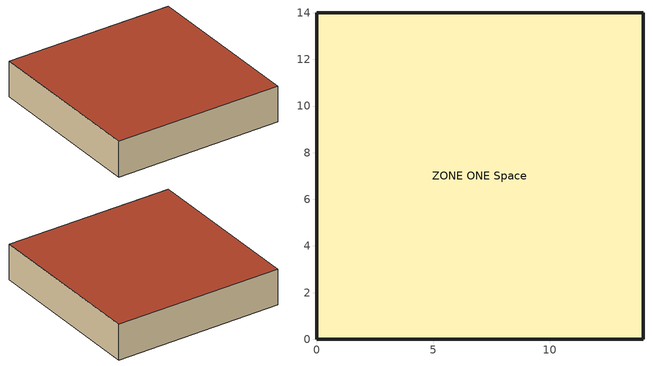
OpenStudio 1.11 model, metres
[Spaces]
ZONE ONE Space
 floor outside (LTWALL): 14,14 14,0 0,0 0,14 z0
 wall outside (LTWALL): 14,14 0,14 0,0 14,0 14,14 z0:3
 roof outside (LTWALL): 14,0 14,14 0,14 0,0 z3
[Site]
NEW ORLEANS: Latitude {deg}=30; Longitude {deg}=-90.3; Time Zone {hr}=-6; Elevation {m}=3; Terrain=Country
[Building]
Test Case CE300: North Axis {deg}=0
[ClimateZones]
Climate Zone Institution Name 1=ASHRAE; Climate Zone Document Name 1=ANSI/ASHRAE Standard 169; Climate Zone Document Year 1=2006; Climate Zone Institution Name 2=CEC; Climate Zone Document Name 2=California Climate Zone Descriptions; Climate Zone Document Year 2=1995
[Construction]
LTWALL: INSULATION-EXT, INSULATION-INT
[Material:NoMass] Roughness=VerySmooth; Thermal Resistance {m2-K/W}=162.5; Thermal Absorptance=0.9
Name | Solar Absorptance | Visible Absorptance
INSULATION-EXT | 0.1 | 0.1
INSULATION-INT | 0.6 | 0.6
[ThermalZone]
ZONE ONE: Multiplier=1; Ceiling Height {m}=3; Volume {m3}=588; Use Ideal Air Loads=No
[Sizing:Zone]
ZONE ONE: Zone Cooling Design Supply Air Temperature Input Method=SupplyAirTemperature; Zone Cooling Design Supply Air Temperature {C}=14; Zone Cooling Design Supply Air Temperature Difference {deltaC}=11.11; Zone Heating Design Supply Air Temperature Input Method=SupplyAirTemperature; Zone Heating Design Supply Air Temperature {C}=40; Zone Heating Design Supply Air Temperature Difference {deltaC}=11.11; Zone Cooling Design Supply Air Humidity Ratio {kg-H2O/kg-air}=0.0085; Zone Heating Design Supply Air Humidity Ratio {kg-H2O/kg-air}=0.008; Cooling Design Air Flow Method=DesignDay; Heating Design Air Flow Method=DesignDay; Account for Dedicated Outdoor Air System=No; Dedicated Outdoor Air System Control Strategy=NeutralSupplyAir; Dedicated Outdoor Air Low Setpoint Temperature for Design {C}=autosize; Dedicated Outdoor Air High Setpoint Temperature for Design {C}=autosize
[Space]
ZONE ONE Space: Thermal Zone=ZONE ONE
